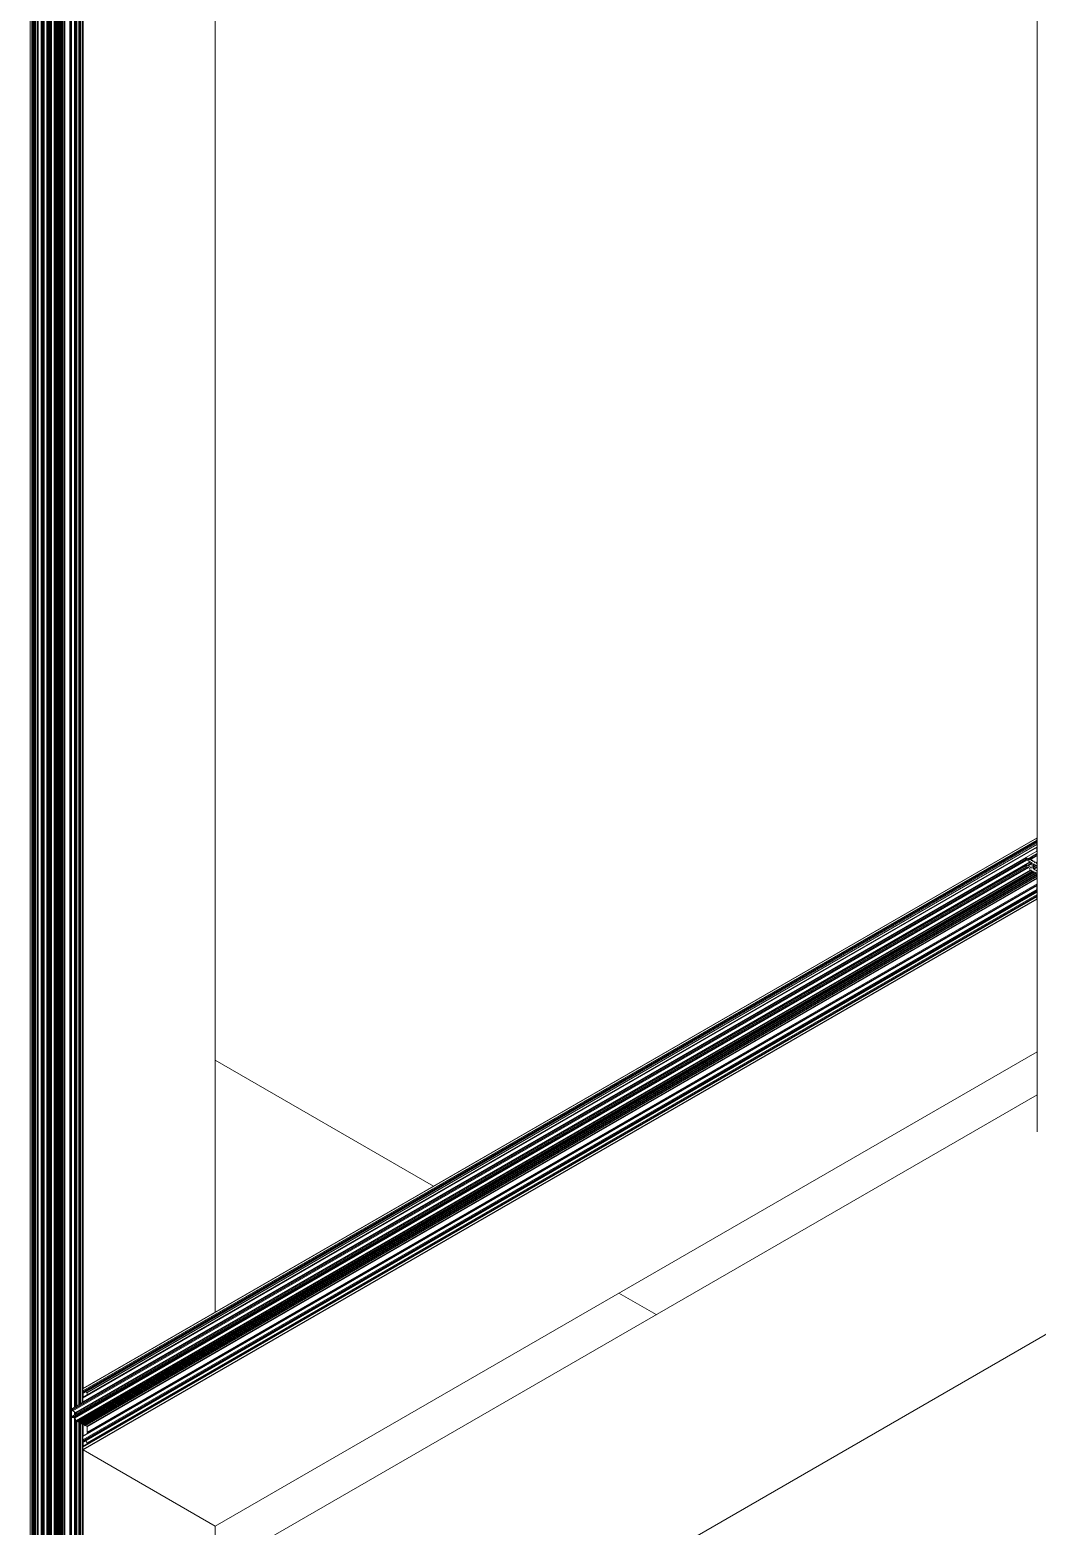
# Model space of a CAD drawing. Header units: millimetres. Extents: x 39 to 459, y 26 to 647.
# Drawn here: x 59.03 to 72.46, y 90.96 to 110.92 of the extents above; entities that cross this region are included whole.
import ezdxf

# ---------------------------------------------------------------- set-up
doc = ezdxf.new("R2010")
doc.units = ezdxf.units.MM
doc.linetypes.add('DASH2', pattern=[19.05, 12.7, -6.35])
doc.layers.add('ANTET', color=7, linetype='Continuous')

msp = doc.modelspace()

# ---------------------------------------------------------------- linework, layer by layer
at = {"color": 7, "linetype": 'Continuous', "lineweight": 15}
for p, q in [((72.464, 125.943), (72.464, 96.217)), ((59.695, 118.572), (59.695, 92.582)), ((59.188, 118.445), (59.188, 88.719)), ((59.19, 118.446), (59.19, 88.721)), ((59.202, 118.454), (59.202, 88.728)), ((59.205, 118.454), (59.205, 88.729)), ((59.216, 118.454), (59.216, 88.729)), ((59.219, 118.454), (59.219, 88.728)), ((59.256, 118.433), (59.256, 88.707)), ((59.265, 118.427), (59.265, 88.702)), ((59.275, 118.495), (59.275, 88.769)), ((59.276, 118.496), (59.276, 88.77)), ((59.288, 118.503), (59.288, 88.778)), ((59.294, 118.503), (59.294, 88.778)), ((59.303, 118.499), (59.303, 88.773)), ((59.304, 88.771), (59.304, 118.497)), ((59.313, 118.481), (59.313, 88.756)), ((59.315, 118.481), (59.315, 88.755)), ((59.354, 118.481), (59.354, 88.755)), ((59.36, 118.477), (59.36, 88.752)), ((59.366, 118.468), (59.366, 88.742)), ((59.376, 118.468), (59.376, 88.742)), ((59.382, 118.464), (59.382, 88.738)), ((59.388, 118.455), (59.388, 88.729)), ((59.399, 118.455), (59.399, 88.729)), ((59.405, 118.451), (59.405, 88.725)), ((59.411, 118.442), (59.411, 88.716)), ((59.422, 118.442), (59.422, 88.716)), ((59.428, 118.438), (59.428, 88.712)), ((59.434, 118.429), (59.434, 88.703)), ((59.444, 118.429), (59.444, 88.703)), ((59.45, 118.425), (59.45, 88.699)), ((59.456, 118.415), (59.456, 88.69)), ((59.467, 118.415), (59.467, 88.69)), ((59.473, 118.412), (59.473, 88.686)), ((59.474, 118.405), (59.474, 88.679)), ((59.491, 118.395), (59.491, 88.669)), ((59.496, 118.395), (59.496, 88.669)), ((59.56, 118.432), (59.56, 88.706)), ((59.569, 118.437), (59.569, 88.711)), ((59.575, 118.501), (59.575, 88.775)), ((59.581, 118.509), (59.581, 88.783)), ((59.65, 92.557), (59.65, 118.53)), ((59.655, 118.503), (59.655, 92.559)), ((59.683, 118.503), (59.683, 92.576)), ((59.03, 118.191), (59.03, 88.465)), ((59.055, 118.206), (59.055, 88.48)), ((59.055, 118.206), (59.055, 88.48)), ((59.066, 118.211), (59.066, 88.485)), ((59.074, 118.211), (59.074, 88.485)), ((59.083, 118.206), (59.083, 88.48)), ((59.085, 88.478), (59.085, 118.204)), ((59.129, 118.246), (59.129, 88.52)), ((59.131, 118.248), (59.131, 88.522)), ((59.14, 118.255), (59.14, 88.529)), ((59.14, 118.254), (59.14, 88.529)), ((59.18, 118.277), (59.18, 88.552)), ((59.1, 118.17), (59.1, 88.444)), ((59.106, 118.17), (59.106, 88.444)), ((61.5, 93.809), (61.5, 115.896)), ((46.44, 78.424), (91.695, 104.543)), ((72.462, 100.134), (59.734, 92.788)), ((72.462, 100.105), (59.734, 92.759)), ((72.462, 100.104), (59.734, 92.759)), ((72.462, 100.007), (59.734, 92.661)), ((72.462, 100.007), (59.734, 92.661)), ((72.463, 100.136), (59.735, 92.79)), ((72.463, 100.092), (59.735, 92.746)), ((72.463, 100.018), (59.735, 92.672)), ((72.464, 100.02), (59.736, 92.674)), ((59.75, 92.734), (72.464, 100.072)), ((72.462, 100.134), (72.462, 100.105)), ((72.462, 100.104), (72.463, 100.092)), ((72.463, 100.018), (72.462, 100.007)), ((72.462, 100.007), (72.462, 99.961)), ((72.321, 99.87), (59.593, 92.524)), ((72.32, 99.868), (59.593, 92.522)), ((72.32, 99.853), (59.593, 92.507)), ((72.321, 99.85), (59.593, 92.504)), ((72.327, 99.841), (59.599, 92.495)), ((72.329, 99.838), (59.601, 92.493)), ((72.365, 99.817), (59.638, 92.471)), ((72.374, 99.812), (59.647, 92.466)), ((72.462, 99.961), (59.734, 92.615)), ((72.32, 99.868), (72.32, 99.853)), ((72.321, 99.85), (72.327, 99.841)), ((72.332, 99.865), (72.323, 99.869)), ((72.329, 99.838), (72.365, 99.817)), ((72.335, 99.855), (72.335, 99.86)), ((72.337, 99.85), (72.464, 99.923)), ((72.352, 99.842), (72.337, 99.85)), ((72.373, 99.853), (72.353, 99.841)), ((72.373, 99.853), (72.354, 99.841)), ((72.365, 99.817), (72.37, 99.823)), ((72.37, 99.823), (72.374, 99.812)), ((72.374, 99.812), (72.391, 99.803)), ((72.384, 99.84), (72.379, 99.849)), ((72.395, 99.839), (72.39, 99.836)), ((72.395, 99.839), (72.39, 99.836)), ((72.391, 99.803), (72.395, 99.808)), ((72.395, 99.808), (72.4, 99.797)), ((72.407, 99.827), (72.401, 99.836)), ((72.418, 99.826), (72.413, 99.823)), ((72.418, 99.826), (72.413, 99.823)), ((72.429, 99.814), (72.424, 99.823)), ((72.441, 99.813), (72.435, 99.81)), ((72.441, 99.813), (72.435, 99.81)), ((72.452, 99.801), (72.447, 99.81)), ((72.464, 99.817), (72.448, 99.808)), ((72.464, 99.807), (72.452, 99.8)), ((72.464, 99.807), (72.452, 99.8)), ((72.321, 99.77), (59.593, 92.424)), ((72.32, 99.768), (59.593, 92.422)), ((72.32, 99.753), (59.593, 92.408)), ((72.323, 99.749), (59.595, 92.403)), ((72.327, 99.773), (59.599, 92.427)), ((72.332, 99.744), (59.604, 92.398)), ((59.606, 92.398), (72.334, 99.743)), ((72.352, 99.744), (59.624, 92.398)), ((72.354, 99.742), (59.626, 92.396)), ((72.373, 99.708), (59.645, 92.363)), ((72.379, 99.705), (59.651, 92.359)), ((72.39, 99.705), (59.662, 92.359)), ((72.395, 99.695), (59.667, 92.349)), ((72.401, 99.692), (59.673, 92.346)), ((72.413, 99.691), (59.685, 92.346)), ((72.418, 99.682), (59.69, 92.336)), ((72.424, 99.679), (59.696, 92.333)), ((72.435, 99.678), (59.707, 92.333)), ((72.441, 99.669), (59.713, 92.323)), ((72.447, 99.666), (59.719, 92.32)), ((72.458, 99.665), (59.73, 92.32)), ((72.463, 99.656), (59.735, 92.31)), ((72.464, 99.649), (59.741, 92.307)), ((72.464, 99.623), (59.764, 92.294)), ((72.32, 99.768), (72.32, 99.753)), ((72.327, 99.773), (72.321, 99.77)), ((72.323, 99.749), (72.332, 99.744)), ((72.378, 99.745), (72.329, 99.773)), ((72.391, 99.803), (72.334, 99.77)), ((72.335, 99.745), (72.335, 99.75)), ((72.337, 99.752), (72.352, 99.744)), ((72.4, 99.797), (72.343, 99.765)), ((72.354, 99.742), (72.373, 99.708)), ((72.383, 99.734), (72.378, 99.745)), ((72.379, 99.705), (72.384, 99.708)), ((72.387, 99.739), (72.382, 99.736)), ((72.387, 99.739), (72.383, 99.734)), ((72.4, 99.732), (72.387, 99.739)), ((72.39, 99.705), (72.395, 99.695)), ((72.4, 99.797), (72.4, 99.732)), ((72.401, 99.692), (72.407, 99.695)), ((72.413, 99.691), (72.418, 99.682)), ((72.421, 99.794), (72.416, 99.788)), ((72.416, 99.788), (72.416, 99.723)), ((72.425, 99.783), (72.416, 99.778)), ((72.442, 99.773), (72.416, 99.759)), ((72.451, 99.768), (72.416, 99.748)), ((72.464, 99.756), (72.416, 99.729)), ((72.416, 99.723), (72.429, 99.715)), ((72.464, 99.746), (72.42, 99.721)), ((72.425, 99.783), (72.421, 99.794)), ((72.424, 99.679), (72.429, 99.682)), ((72.442, 99.773), (72.425, 99.783)), ((72.429, 99.715), (72.434, 99.705)), ((72.438, 99.71), (72.433, 99.707)), ((72.434, 99.705), (72.438, 99.71)), ((72.435, 99.678), (72.441, 99.669)), ((72.438, 99.71), (72.455, 99.701)), ((72.446, 99.779), (72.442, 99.773)), ((72.451, 99.768), (72.446, 99.779)), ((72.447, 99.666), (72.452, 99.669)), ((72.464, 99.761), (72.451, 99.768)), ((72.455, 99.701), (72.459, 99.69)), ((72.463, 99.8), (72.458, 99.797)), ((72.463, 99.8), (72.458, 99.797)), ((72.464, 99.695), (72.458, 99.692)), ((72.458, 99.665), (72.463, 99.656)), ((72.459, 99.69), (72.464, 99.695)), ((72.464, 99.8), (72.463, 99.8)), ((72.463, 99.656), (72.464, 99.656)), ((72.462, 99.497), (59.734, 92.151)), ((72.462, 99.451), (59.734, 92.105)), ((72.462, 99.451), (59.734, 92.105)), ((72.463, 99.439), (59.735, 92.093)), ((72.464, 99.505), (59.738, 92.16)), ((59.75, 92.081), (72.464, 99.418)), ((72.464, 99.413), (59.776, 92.091)), ((72.464, 99.523), (59.791, 92.208)), ((72.464, 99.513), (59.791, 92.199)), ((72.464, 99.513), (59.795, 92.201)), ((72.462, 99.497), (72.462, 99.451)), ((72.462, 99.451), (72.463, 99.439)), ((72.462, 99.354), (59.734, 92.008)), ((72.462, 99.353), (59.734, 92.007)), ((72.462, 99.324), (59.734, 91.978)), ((72.463, 99.365), (59.735, 92.019)), ((72.464, 99.367), (59.736, 92.021)), ((72.464, 99.38), (59.791, 92.066)), ((72.463, 99.365), (72.462, 99.354)), ((72.462, 99.353), (72.462, 99.324)), ((61.501, 90.956), (72.464, 97.283)), ((61.5, 97.171), (64.413, 95.49)), ((72.464, 96.71), (61.5, 90.382)), ((66.885, 94.063), (67.382, 93.777)), ((59.734, 92.788), (59.734, 92.759)), ((59.734, 92.759), (59.735, 92.746)), ((59.735, 92.672), (59.734, 92.661)), ((59.734, 92.661), (59.734, 92.615)), ((59.739, 92.74), (59.748, 92.734)), ((59.772, 92.747), (59.788, 92.738)), ((59.791, 92.733), (59.791, 92.706)), ((59.593, 92.522), (59.593, 92.507)), ((59.593, 92.504), (59.599, 92.495)), ((59.599, 92.427), (59.593, 92.424)), ((59.593, 92.422), (59.593, 92.408)), ((59.601, 92.493), (59.638, 92.471)), ((59.643, 92.475), (59.647, 92.466)), ((59.647, 92.466), (59.656, 92.461)), ((59.65, 92.457), (59.65, 92.464)), ((59.655, 92.462), (59.655, 92.46)), ((59.595, 92.403), (59.604, 92.398)), ((59.615, 92.403), (59.624, 92.398)), ((59.626, 92.396), (59.645, 92.363)), ((59.65, 88.805), (59.65, 92.359)), ((59.655, 92.361), (59.655, 88.777)), ((59.662, 92.359), (59.667, 92.349)), ((59.683, 92.348), (59.683, 88.777)), ((59.685, 92.346), (59.69, 92.336)), ((59.695, 92.333), (59.695, 88.847)), ((59.707, 92.333), (59.713, 92.323)), ((59.73, 92.32), (59.735, 92.31)), ((59.753, 92.306), (59.758, 92.297)), ((59.771, 92.296), (59.788, 92.287)), ((59.791, 92.282), (59.791, 92.208)), ((59.734, 92.151), (59.734, 92.105)), ((59.734, 92.105), (59.735, 92.093)), ((59.739, 92.086), (59.748, 92.081)), ((59.772, 92.093), (59.776, 92.091)), ((59.776, 92.091), (59.791, 92.066)), ((59.791, 92.208), (59.795, 92.201)), ((59.795, 92.201), (59.791, 92.199)), ((59.791, 92.199), (59.791, 92.191)), ((59.791, 92.066), (59.791, 92.053)), ((59.735, 92.019), (59.734, 92.008)), ((59.734, 92.007), (59.734, 91.978)), ((59.737, 91.973), (61.499, 90.956))]:
    msp.add_line(p, q, dxfattribs=at)
at = {"color": 8, "linetype": 'Continuous', "lineweight": 15}
for p, q in [((59.696, 118.575), (59.696, 92.583)), ((59.705, 118.581), (59.705, 92.588)), ((59.706, 118.581), (59.706, 92.589)), ((59.731, 118.596), (59.731, 92.603)), ((59.737, 118.596), (59.737, 92.791)), ((59.621, 118.532), (59.621, 92.54)), ((59.621, 118.532), (59.621, 92.54)), ((59.632, 118.537), (59.632, 92.546)), ((59.64, 118.537), (59.64, 92.551)), ((59.649, 118.532), (59.649, 92.556)), ((61.499, 115.896), (61.499, 93.808)), ((72.464, 100.083), (59.739, 92.74)), ((72.464, 100.073), (59.748, 92.734)), ((72.464, 100.053), (59.788, 92.738)), ((72.464, 100.047), (59.791, 92.733)), ((72.464, 99.929), (72.335, 99.855)), ((72.464, 99.924), (72.336, 99.851)), ((72.464, 99.908), (72.35, 99.843)), ((72.464, 99.901), (72.377, 99.851)), ((72.464, 99.643), (59.753, 92.306)), ((72.464, 99.63), (59.758, 92.297)), ((72.464, 99.622), (59.771, 92.296)), ((72.337, 99.752), (72.335, 99.75)), ((72.464, 99.705), (72.455, 99.7)), ((72.464, 99.43), (59.739, 92.086)), ((72.464, 99.42), (59.748, 92.081)), ((72.464, 99.603), (59.788, 92.287)), ((72.464, 99.596), (59.791, 92.282)), ((72.464, 99.318), (59.737, 91.973)), ((72.464, 97.284), (61.499, 90.956)), ((59.737, 92.742), (59.737, 92.675)), ((59.621, 92.481), (59.621, 92.44)), ((59.621, 92.481), (59.621, 92.44)), ((59.632, 92.475), (59.632, 92.446)), ((59.64, 92.473), (59.64, 92.451)), ((59.649, 92.465), (59.649, 92.456)), ((59.621, 92.399), (59.621, 88.806)), ((59.621, 92.399), (59.621, 88.806)), ((59.632, 92.385), (59.632, 88.812)), ((59.64, 92.371), (59.64, 88.812)), ((59.649, 92.359), (59.649, 88.806)), ((59.696, 92.333), (59.696, 88.849)), ((59.705, 92.335), (59.705, 88.855)), ((59.706, 92.335), (59.706, 88.855)), ((59.731, 92.318), (59.731, 88.87)), ((59.737, 92.308), (59.737, 92.159)), ((59.737, 92.088), (59.737, 92.022)), ((59.737, 91.973), (59.737, 88.87)), ((61.499, 90.956), (61.499, 89.519))]:
    msp.add_line(p, q, dxfattribs=at)
at = {"color": 7, "linetype": 'Continuous', "lineweight": 15, "flags": 128}
for points in [[(72.379, 99.849), (72.378, 99.85), (72.377, 99.851), (72.377, 99.852), (72.376, 99.852), (72.375, 99.853), (72.374, 99.853), (72.373, 99.853), (72.373, 99.853)], [(72.39, 99.836), (72.389, 99.836), (72.389, 99.836), (72.388, 99.836), (72.387, 99.837), (72.386, 99.837), (72.385, 99.838), (72.385, 99.839), (72.384, 99.84)], [(72.401, 99.836), (72.401, 99.837), (72.4, 99.838), (72.399, 99.839), (72.398, 99.839), (72.398, 99.84), (72.397, 99.84), (72.396, 99.84), (72.395, 99.839)], [(72.413, 99.823), (72.412, 99.823), (72.411, 99.823), (72.411, 99.823), (72.41, 99.824), (72.409, 99.824), (72.408, 99.825), (72.407, 99.826), (72.407, 99.827)], [(72.424, 99.823), (72.423, 99.824), (72.423, 99.825), (72.422, 99.826), (72.421, 99.826), (72.42, 99.827), (72.419, 99.827), (72.419, 99.827), (72.418, 99.826)], [(72.435, 99.81), (72.435, 99.81), (72.434, 99.81), (72.433, 99.81), (72.432, 99.811), (72.431, 99.811), (72.431, 99.812), (72.43, 99.813), (72.429, 99.814)], [(72.447, 99.81), (72.446, 99.811), (72.445, 99.812), (72.444, 99.812), (72.444, 99.813), (72.443, 99.813), (72.442, 99.814), (72.441, 99.814), (72.441, 99.813)], [(72.373, 99.708), (72.373, 99.707), (72.374, 99.707), (72.375, 99.706), (72.376, 99.705), (72.377, 99.705), (72.377, 99.705), (72.378, 99.705), (72.379, 99.705)], [(72.384, 99.708), (72.385, 99.708), (72.385, 99.708), (72.386, 99.708), (72.387, 99.708), (72.388, 99.707), (72.389, 99.706), (72.389, 99.706), (72.39, 99.705)], [(72.395, 99.695), (72.396, 99.694), (72.397, 99.693), (72.398, 99.693), (72.398, 99.692), (72.399, 99.692), (72.4, 99.692), (72.401, 99.692), (72.401, 99.692)], [(72.407, 99.695), (72.407, 99.695), (72.408, 99.695), (72.409, 99.695), (72.41, 99.695), (72.411, 99.694), (72.411, 99.693), (72.412, 99.692), (72.413, 99.691)], [(72.418, 99.682), (72.419, 99.681), (72.419, 99.68), (72.42, 99.68), (72.421, 99.679), (72.422, 99.679), (72.423, 99.679), (72.423, 99.679), (72.424, 99.679)], [(72.429, 99.682), (72.43, 99.682), (72.431, 99.682), (72.431, 99.682), (72.432, 99.682), (72.433, 99.681), (72.434, 99.68), (72.435, 99.679), (72.435, 99.678)], [(72.441, 99.669), (72.441, 99.668), (72.442, 99.667), (72.443, 99.667), (72.444, 99.666), (72.444, 99.666), (72.445, 99.666), (72.446, 99.666), (72.447, 99.666)], [(72.458, 99.797), (72.457, 99.797), (72.457, 99.797), (72.456, 99.797), (72.455, 99.798), (72.454, 99.798), (72.453, 99.799), (72.453, 99.8), (72.452, 99.801)], [(72.452, 99.669), (72.453, 99.669), (72.453, 99.669), (72.454, 99.669), (72.455, 99.669), (72.456, 99.668), (72.457, 99.667), (72.457, 99.666), (72.458, 99.665)], [(59.735, 92.79), (59.735, 92.79), (59.734, 92.79), (59.734, 92.789), (59.734, 92.789), (59.734, 92.788)], [(59.593, 92.524), (59.593, 92.524), (59.593, 92.523), (59.593, 92.523), (59.593, 92.523), (59.593, 92.522)], [(59.645, 92.363), (59.645, 92.362), (59.646, 92.361), (59.647, 92.36), (59.648, 92.359), (59.649, 92.359), (59.649, 92.359), (59.65, 92.359), (59.651, 92.359)], [(59.656, 92.362), (59.657, 92.362), (59.657, 92.362), (59.658, 92.362), (59.659, 92.362), (59.66, 92.361), (59.661, 92.361), (59.661, 92.36), (59.662, 92.359)], [(59.667, 92.349), (59.668, 92.349), (59.669, 92.348), (59.67, 92.347), (59.67, 92.346), (59.671, 92.346), (59.672, 92.346), (59.673, 92.346), (59.673, 92.346)], [(59.679, 92.349), (59.679, 92.349), (59.68, 92.349), (59.681, 92.349), (59.682, 92.349), (59.683, 92.348), (59.683, 92.347), (59.684, 92.347), (59.685, 92.346)], [(59.69, 92.336), (59.691, 92.335), (59.691, 92.335), (59.692, 92.334), (59.693, 92.333), (59.694, 92.333), (59.695, 92.333), (59.695, 92.333), (59.696, 92.333)], [(59.701, 92.336), (59.702, 92.336), (59.703, 92.336), (59.704, 92.336), (59.704, 92.336), (59.705, 92.335), (59.706, 92.334), (59.707, 92.334), (59.707, 92.333)], [(59.713, 92.323), (59.713, 92.322), (59.714, 92.322), (59.715, 92.321), (59.716, 92.32), (59.717, 92.32), (59.717, 92.32), (59.718, 92.32), (59.719, 92.32)], [(59.724, 92.323), (59.725, 92.323), (59.725, 92.323), (59.726, 92.323), (59.727, 92.323), (59.728, 92.322), (59.729, 92.321), (59.729, 92.32), (59.73, 92.32)], [(59.735, 92.31), (59.736, 92.309), (59.737, 92.308), (59.737, 92.308), (59.738, 92.307), (59.739, 92.307), (59.74, 92.307), (59.741, 92.307), (59.741, 92.307)], [(59.747, 92.31), (59.747, 92.31), (59.748, 92.31), (59.749, 92.31), (59.75, 92.31), (59.75, 92.309), (59.751, 92.308), (59.752, 92.307), (59.753, 92.306)], [(59.758, 92.297), (59.759, 92.296), (59.759, 92.295), (59.76, 92.295), (59.761, 92.294), (59.762, 92.294), (59.763, 92.294), (59.763, 92.294), (59.764, 92.294)]]:
    msp.add_lwpolyline(points, dxfattribs=at)
at = {"color": 7, "linetype": 'Continuous', "lineweight": 15}
for centre, radius, start, end in [((72.464, 100.134), 0.00172, 91.4016, 189.7741), ((72.465, 100.105), 0.0032, 179.3883, 184.599), ((72.465, 100.007), 0.00283, 175.0954, 180.7506), ((72.471, 100.093), 0.00854, 185.1117, 205.0669), ((72.466, 100.018), 0.00314, 138.9833, 178.2612), ((72.322, 99.868), 0.00175, 50.8032, 189.2764), ((72.326, 99.853), 0.00577, 181.9376, 211.1417), ((72.332, 99.843), 0.00577, 208.8483, 238.051), ((72.328, 99.859), 0.00614, 2.5759, 57.4094), ((72.341, 99.855), 0.00615, 182.6161, 237.3888), ((72.353, 99.843), 0.00201, 234.3761, 294.3555), ((72.488, 99.961), 0.026, 181.1452, 200.6013), ((72.322, 99.768), 0.00201, 125.7283, 185.6423), ((72.327, 99.754), 0.00614, 182.5751, 237.4113), ((72.328, 99.771), 0.00201, 54.3847, 114.3469), ((72.333, 99.745), 0.00175, 230.799, 9.2769), ((72.336, 99.75), 0.00175, 50.8323, 189.1845), ((72.349, 99.739), 0.00577, 28.8461, 58.0532), ((72.474, 99.498), 0.0123, 149.7547, 182.5168), ((72.465, 99.451), 0.0032, 179.3872, 184.6001), ((72.471, 99.44), 0.00854, 185.1149, 205.0625), ((72.465, 99.353), 0.00283, 175.0937, 180.7505), ((72.468, 99.324), 0.00618, 182.6668, 223.0652), ((72.466, 99.365), 0.00314, 138.9817, 178.2652), ((59.737, 92.759), 0.0032, 179.3883, 184.599), ((59.737, 92.661), 0.00283, 175.0954, 180.7506), ((59.744, 92.747), 0.00932, 185.6884, 237.2), ((59.738, 92.672), 0.0028, 124.156, 180.2932), ((59.749, 92.736), 0.00201, 234.3232, 294.3808), ((59.784, 92.732), 0.00614, 2.5744, 57.4133), ((59.598, 92.507), 0.00577, 181.9376, 211.1417), ((59.595, 92.423), 0.00201, 125.7283, 185.6423), ((59.604, 92.497), 0.00577, 208.8483, 238.051), ((59.76, 92.616), 0.0262, 181.1946, 201.6011), ((59.599, 92.408), 0.00614, 182.5751, 237.4113), ((59.605, 92.399), 0.00201, 234.3987, 294.2984), ((59.621, 92.393), 0.00577, 28.8461, 58.0532), ((59.77, 92.295), 0.00204, 54.595, 111.3675), ((59.784, 92.282), 0.00614, 2.5751, 57.4113), ((59.747, 92.151), 0.0135, 133.7124, 177.6068), ((59.737, 92.105), 0.0032, 179.3872, 184.6001), ((59.744, 92.094), 0.00932, 185.6895, 237.1989), ((59.738, 92.019), 0.0028, 124.1489, 180.3003), ((59.749, 92.083), 0.00201, 234.3281, 294.3691), ((59.737, 92.008), 0.00283, 175.0937, 180.7505), ((59.74, 91.978), 0.00615, 182.6053, 237.3996), ((61.5, 90.958), 0.00201, 234.4048, 294.2924)]:
    msp.add_arc(centre, radius, start, end, dxfattribs=at)
at = {"layer": 'ANTET', "color": 0, "linetype": 'DASH2', "ltscale": 0.5}
msp.add_arc((117.746, 191.125), 87.555, 236.35888, 281.32436, dxfattribs=at)

doc.saveas('drawing.dxf')
